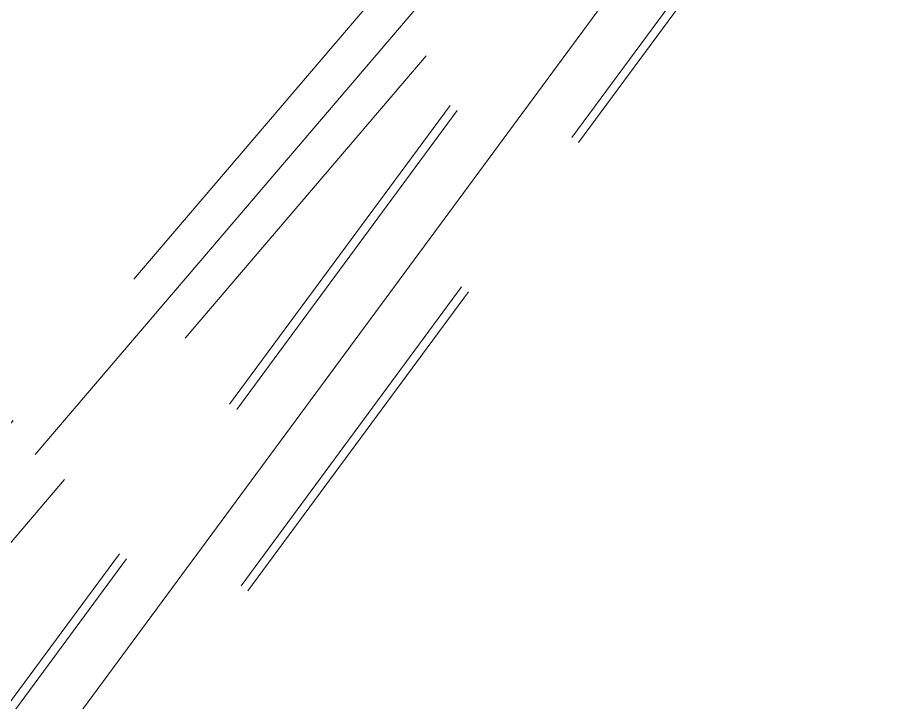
# Model space of a CAD drawing. Header units: metres. Extents: x 1753726 to 1755216, y 5920592 to 5921703.
# Drawn here: x 1753848.58 to 1753855.97, y 5920844.46 to 5920850.32 of the extents above; entities that cross this region are included whole.
import ezdxf

# ---------------------------------------------------------------- set-up
doc = ezdxf.new("R2010")
doc.units = ezdxf.units.M
doc.linetypes.add('CENTER', pattern=[50.8, 31.75, -6.35, 6.35, -6.35])
doc.linetypes.add('HIDDEN2', pattern=[4.7625, 3.175, -1.5875])
doc.layers.add('P-PIPE-____-CNTR', color=1, linetype='CENTER', lineweight=9)
doc.layers.add('P-PIPE-____-OTLN', color=6, linetype='HIDDEN2', lineweight=18)

# ---------------------------------------------------------------- blocks, each defined once
blk = doc.blocks.new('308492-ARUP-TUTB-MOD-0001_rvt-1-X-ARUP-GL-HERNE_BAY_ALIGNMENT')
at = {"layer": 'P-PIPE-____-CNTR'}
for p, q in [((1753815.7647, 5920807.9336), (1753854.9772, 5920853.9053)), ((1753815.7647, 5920807.9336), (1753854.9772, 5920853.9053)), ((1753745.5689, 5920703.8907), (1753855.5351, 5920853.0837)), ((1753745.5689, 5920703.8907), (1753855.5351, 5920853.0837))]:
    blk.add_line(p, q, dxfattribs=at)
at = {"layer": 'P-PIPE-____-OTLN'}
for p, q in [((1753854.7253, 5920854.1201), (1753815.5129, 5920808.1484)), ((1753816.0165, 5920807.7188), (1753855.229, 5920853.6905)), ((1753855.1036, 5920853.4017), (1753745.1375, 5920704.2088)), ((1753855.1641, 5920853.3571), (1753745.198, 5920704.1641)), ((1753745.9426, 5920703.6153), (1753855.9087, 5920852.8083)), ((1753746.0004, 5920703.5727), (1753855.9665, 5920852.7657))]:
    blk.add_line(p, q, dxfattribs=at)

msp = doc.modelspace()

# ---------------------------------------------------------------- block references
msp.add_blockref('308492-ARUP-TUTB-MOD-0001_rvt-1-X-ARUP-GL-HERNE_BAY_ALIGNMENT', (0, 0))

doc.saveas('drawing.dxf')
